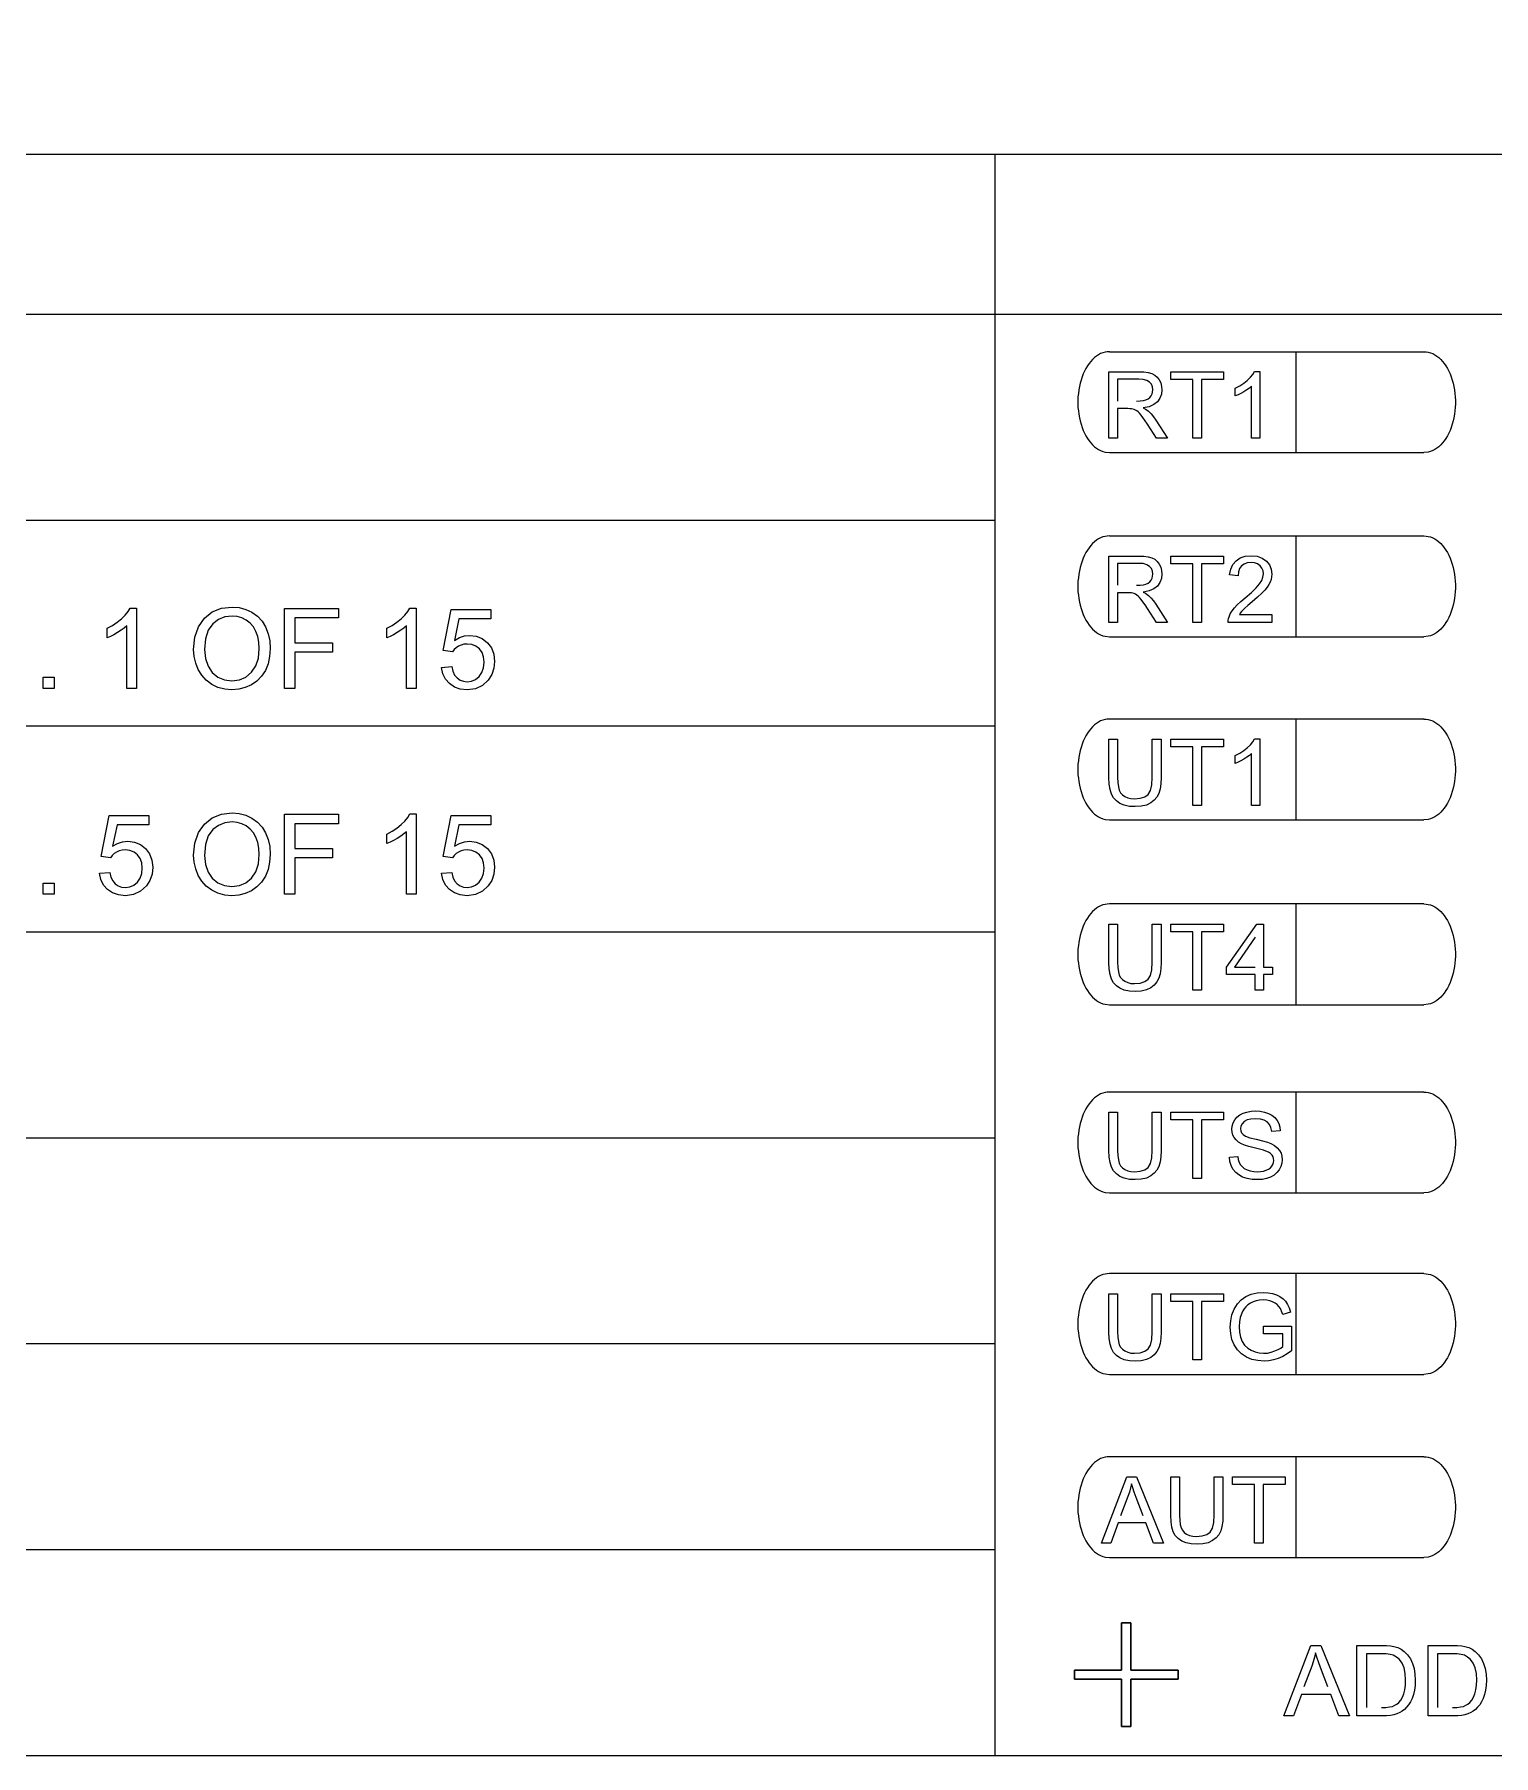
# Model space of a CAD drawing. Extents: x 0 to 17.2, y 0.1 to 11.3.
# Drawn here: x 2.207 to 3.34, y 0.225 to 1.561 of the extents above; entities that cross this region are included whole.
import ezdxf

# ---------------------------------------------------------------- set-up
doc = ezdxf.new("R2010")
doc.units = 0
doc.layers.add('BORDER', color=3, linetype='CONTINUOUS')
doc.layers.add('BORDERTEXT', color=7, linetype='CONTINUOUS')

msp = doc.modelspace()

# ---------------------------------------------------------------- linework, layer by layer
at = {"layer": 'BORDER'}
for points in [[(0.1692, 0.2247), (17.0808, 0.2247), (17.0808, 11.1675), (0.1692, 11.1675), (0.1692, 0.2247)], [(17.0808, 1.4682), (0.1692, 1.4682)], [(2.9528, 0.2247), (2.9528, 1.4682)], [(7.3815, 1.3438), (0.1692, 1.3438)], [(2.9528, 1.1839), (1.3994, 1.1839)], [(2.9528, 1.0241), (1.3994, 1.0241)], [(2.9528, 0.8642), (1.3994, 0.8642)], [(2.9528, 0.7043), (1.3994, 0.7043)], [(2.9528, 0.5444), (1.3994, 0.5444)], [(2.9528, 0.3845), (1.3994, 0.3845)]]:
    msp.add_lwpolyline(points, dxfattribs=at)
at = {"layer": 'BORDERTEXT'}
for points in [[(3.0416, 1.315), (3.0399, 1.3149), (3.0382, 1.3146), (3.0365, 1.3141), (3.0348, 1.3135), (3.0332, 1.3126), (3.0316, 1.3116), (3.0301, 1.3104), (3.0286, 1.309), (3.0272, 1.3075), (3.0258, 1.3058), (3.0246, 1.304), (3.0234, 1.302), (3.0223, 1.2999), (3.0213, 1.2977), (3.0204, 1.2954), (3.0196, 1.293), (3.0189, 1.2905), (3.0183, 1.2879), (3.0178, 1.2853), (3.0175, 1.2826), (3.0172, 1.2799), (3.0171, 1.2772), (3.0171, 1.2745), (3.0172, 1.2717), (3.0175, 1.269), (3.0178, 1.2664), (3.0183, 1.2637), (3.0189, 1.2612), (3.0196, 1.2587), (3.0204, 1.2562), (3.0213, 1.2539), (3.0223, 1.2517), (3.0234, 1.2496), (3.0246, 1.2477), (3.0258, 1.2458), (3.0272, 1.2441), (3.0286, 1.2426), (3.0301, 1.2412), (3.0316, 1.24), (3.0332, 1.239), (3.0348, 1.2382), (3.0365, 1.2375), (3.0382, 1.237), (3.0416, 1.2367)], [(3.0416, 1.315), (3.2859, 1.315)], [(3.1863, 1.315), (3.1863, 1.2367)], [(3.2859, 1.315), (3.2876, 1.3149), (3.2893, 1.3146), (3.291, 1.3141), (3.2927, 1.3135), (3.2943, 1.3126), (3.2959, 1.3116), (3.2974, 1.3104), (3.2989, 1.309), (3.3003, 1.3075), (3.3016, 1.3058), (3.3029, 1.304), (3.3041, 1.302), (3.3052, 1.2999), (3.3062, 1.2977), (3.3071, 1.2954), (3.3079, 1.293), (3.3086, 1.2905), (3.3092, 1.2879), (3.3096, 1.2853), (3.31, 1.2826), (3.3102, 1.2799), (3.3104, 1.2772), (3.3104, 1.2745), (3.3102, 1.2717), (3.31, 1.269), (3.3096, 1.2664), (3.3092, 1.2637), (3.3086, 1.2612), (3.3079, 1.2587), (3.3071, 1.2562), (3.3062, 1.2539), (3.3052, 1.2517), (3.3041, 1.2496), (3.3029, 1.2477), (3.3016, 1.2458), (3.3003, 1.2441), (3.2989, 1.2426), (3.2974, 1.2412), (3.2959, 1.24), (3.2943, 1.239), (3.2927, 1.2382), (3.291, 1.2375), (3.2893, 1.237), (3.2859, 1.2367)], [(3.0416, 1.2367), (3.2859, 1.2367)], [(3.0416, 1.1719), (3.0399, 1.1718), (3.0382, 1.1715), (3.0365, 1.1711), (3.0348, 1.1704), (3.0332, 1.1696), (3.0316, 1.1685), (3.0301, 1.1673), (3.0286, 1.166), (3.0272, 1.1644), (3.0258, 1.1627), (3.0246, 1.1609), (3.0234, 1.159), (3.0223, 1.1569), (3.0213, 1.1546), (3.0204, 1.1523), (3.0196, 1.1499), (3.0189, 1.1474), (3.0183, 1.1448), (3.0178, 1.1422), (3.0175, 1.1395), (3.0172, 1.1368), (3.0171, 1.1341), (3.0171, 1.1314), (3.0172, 1.1286), (3.0175, 1.1259), (3.0178, 1.1233), (3.0183, 1.1206), (3.0189, 1.1181), (3.0196, 1.1156), (3.0204, 1.1132), (3.0213, 1.1108), (3.0223, 1.1086), (3.0234, 1.1065), (3.0246, 1.1046), (3.0258, 1.1027), (3.0272, 1.1011), (3.0286, 1.0995), (3.0301, 1.0982), (3.0316, 1.097), (3.0332, 1.0959), (3.0348, 1.0951), (3.0365, 1.0944), (3.0382, 1.094), (3.0416, 1.0936)], [(3.0416, 1.1719), (3.2859, 1.1719)], [(3.1863, 1.1719), (3.1863, 1.0936)], [(3.2859, 1.1719), (3.2876, 1.1718), (3.2893, 1.1715), (3.291, 1.1711), (3.2927, 1.1704), (3.2943, 1.1696), (3.2959, 1.1685), (3.2974, 1.1673), (3.2989, 1.166), (3.3003, 1.1644), (3.3016, 1.1627), (3.3029, 1.1609), (3.3041, 1.159), (3.3052, 1.1569), (3.3062, 1.1546), (3.3071, 1.1523), (3.3079, 1.1499), (3.3086, 1.1474), (3.3092, 1.1448), (3.3096, 1.1422), (3.31, 1.1395), (3.3102, 1.1368), (3.3104, 1.1341), (3.3104, 1.1314), (3.3102, 1.1286), (3.31, 1.1259), (3.3096, 1.1233), (3.3092, 1.1206), (3.3086, 1.1181), (3.3079, 1.1156), (3.3071, 1.1132), (3.3062, 1.1108), (3.3052, 1.1086), (3.3041, 1.1065), (3.3029, 1.1046), (3.3016, 1.1027), (3.3003, 1.1011), (3.2989, 1.0995), (3.2974, 1.0982), (3.2959, 1.097), (3.2943, 1.0959), (3.2927, 1.0951), (3.291, 1.0944), (3.2893, 1.094), (3.2859, 1.0936)], [(2.2861, 1.0535), (2.2785, 1.0535), (2.2785, 1.1021), (2.2765, 1.1004), (2.2741, 1.0986), (2.2713, 1.0969), (2.2684, 1.0952), (2.2657, 1.0939), (2.2632, 1.0929), (2.2632, 1.1003), (2.2673, 1.1024), (2.2711, 1.1049), (2.2744, 1.1076), (2.2773, 1.1104), (2.2796, 1.1132), (2.2812, 1.1159), (2.2861, 1.1159), (2.2861, 1.0535)], [(2.3304, 1.0837), (2.3313, 1.0933), (2.3341, 1.1014), (2.3387, 1.108), (2.3448, 1.1129), (2.352, 1.1158), (2.3602, 1.1167), (2.3657, 1.1163), (2.3709, 1.1149), (2.3757, 1.1126), (2.3799, 1.1095), (2.3835, 1.1057), (2.3862, 1.1012), (2.3883, 1.096), (2.3895, 1.0905), (2.3899, 1.0845), (2.3894, 1.0784), (2.3882, 1.0727), (2.3861, 1.0675), (2.3832, 1.063), (2.3795, 1.0592), (2.3752, 1.0562), (2.3704, 1.0541), (2.3654, 1.0528), (2.3601, 1.0524), (2.3545, 1.0529), (2.3493, 1.0543), (2.3444, 1.0566), (2.3402, 1.0598), (2.3367, 1.0637), (2.334, 1.0682), (2.332, 1.0732), (2.3308, 1.0784), (2.3304, 1.0837)], [(2.3389, 1.0836), (2.3396, 1.0767), (2.3416, 1.0708), (2.3449, 1.0659), (2.3493, 1.0623), (2.3544, 1.0602), (2.3601, 1.0594), (2.3659, 1.0602), (2.371, 1.0623), (2.3754, 1.066), (2.3787, 1.0709), (2.3807, 1.0771), (2.3814, 1.0845), (2.3811, 1.0894), (2.3802, 1.0938), (2.3788, 1.0978), (2.3768, 1.1013), (2.3743, 1.1042), (2.3713, 1.1065), (2.3679, 1.1083), (2.3642, 1.1093), (2.3602, 1.1097), (2.3547, 1.109), (2.3497, 1.107), (2.3452, 1.1037), (2.3417, 1.0988), (2.3396, 1.0921), (2.3389, 1.0836)], [(2.4009, 1.0535), (2.4009, 1.1156), (2.4428, 1.1156), (2.4428, 1.1083), (2.4091, 1.1083), (2.4091, 1.089), (2.4383, 1.089), (2.4383, 1.0817), (2.4091, 1.0817), (2.4091, 1.0535), (2.4009, 1.0535)], [(2.5033, 1.0535), (2.4957, 1.0535), (2.4957, 1.1021), (2.4937, 1.1004), (2.4912, 1.0986), (2.4885, 1.0969), (2.4856, 1.0952), (2.4829, 1.0939), (2.4804, 1.0929), (2.4804, 1.1003), (2.4845, 1.1024), (2.4882, 1.1049), (2.4916, 1.1076), (2.4945, 1.1104), (2.4968, 1.1132), (2.4984, 1.1159), (2.5033, 1.1159), (2.5033, 1.0535)], [(2.5229, 1.0698), (2.5309, 1.0704), (2.5317, 1.0669), (2.5331, 1.0639), (2.535, 1.0616), (2.5373, 1.06), (2.5399, 1.059), (2.5428, 1.0587), (2.5463, 1.0591), (2.5494, 1.0605), (2.5522, 1.0628), (2.5543, 1.0659), (2.5556, 1.0696), (2.556, 1.0739), (2.5556, 1.0779), (2.5544, 1.0813), (2.5523, 1.0842), (2.5496, 1.0863), (2.5464, 1.0875), (2.5427, 1.0879), (2.5403, 1.0878), (2.5381, 1.0872), (2.5361, 1.0863), (2.5342, 1.085), (2.5327, 1.0836), (2.5314, 1.0819), (2.5242, 1.0829), (2.5303, 1.1148), (2.5612, 1.1148), (2.5612, 1.1075), (2.5364, 1.1075), (2.533, 1.0908), (2.5368, 1.093), (2.5407, 1.0943), (2.5448, 1.0947), (2.5499, 1.0941), (2.5545, 1.0922), (2.5585, 1.089), (2.5616, 1.0849), (2.5635, 1.0801), (2.5641, 1.0745), (2.5635, 1.0692), (2.5619, 1.0643), (2.5592, 1.06), (2.5547, 1.0558), (2.5493, 1.0532), (2.5428, 1.0524), (2.5375, 1.0529), (2.5329, 1.0545), (2.529, 1.0572), (2.5259, 1.0607), (2.5239, 1.0649), (2.5229, 1.0698)], [(3.0416, 1.0936), (3.2859, 1.0936)], [(2.2134, 1.0535), (2.2134, 1.0622), (2.2221, 1.0622), (2.2221, 1.0535), (2.2134, 1.0535)], [(3.0416, 1.0297), (3.0399, 1.0296), (3.0382, 1.0293), (3.0365, 1.0288), (3.0348, 1.0282), (3.0332, 1.0273), (3.0316, 1.0263), (3.0301, 1.0251), (3.0286, 1.0237), (3.0272, 1.0222), (3.0258, 1.0205), (3.0246, 1.0187), (3.0234, 1.0167), (3.0223, 1.0146), (3.0213, 1.0124), (3.0204, 1.0101), (3.0196, 1.0077), (3.0189, 1.0052), (3.0183, 1.0026), (3.0178, 1), (3.0175, 0.9973), (3.0172, 0.9946), (3.0171, 0.9919), (3.0171, 0.9892), (3.0172, 0.9864), (3.0175, 0.9837), (3.0178, 0.9811), (3.0183, 0.9784), (3.0189, 0.9759), (3.0196, 0.9734), (3.0204, 0.9709), (3.0213, 0.9686), (3.0223, 0.9664), (3.0234, 0.9643), (3.0246, 0.9624), (3.0258, 0.9605), (3.0272, 0.9588), (3.0286, 0.9573), (3.0301, 0.9559), (3.0316, 0.9547), (3.0332, 0.9537), (3.0348, 0.9529), (3.0365, 0.9522), (3.0382, 0.9517), (3.0416, 0.9514)], [(3.2859, 1.0297), (3.0416, 1.0297)], [(3.1863, 1.0297), (3.1863, 0.9514)], [(3.1863, 1.0297), (3.1863, 0.9514)], [(3.2859, 1.0297), (3.2876, 1.0296), (3.2893, 1.0293), (3.291, 1.0288), (3.2927, 1.0282), (3.2943, 1.0273), (3.2959, 1.0263), (3.2974, 1.0251), (3.2989, 1.0237), (3.3003, 1.0222), (3.3016, 1.0205), (3.3029, 1.0187), (3.3041, 1.0167), (3.3052, 1.0146), (3.3062, 1.0124), (3.3071, 1.0101), (3.3079, 1.0077), (3.3086, 1.0052), (3.3092, 1.0026), (3.3096, 1), (3.31, 0.9973), (3.3102, 0.9946), (3.3104, 0.9919), (3.3104, 0.9892), (3.3102, 0.9864), (3.31, 0.9837), (3.3096, 0.9811), (3.3092, 0.9784), (3.3086, 0.9759), (3.3079, 0.9734), (3.3071, 0.9709), (3.3062, 0.9686), (3.3052, 0.9664), (3.3041, 0.9643), (3.3029, 0.9624), (3.3016, 0.9605), (3.3003, 0.9588), (3.2989, 0.9573), (3.2974, 0.9559), (3.2959, 0.9547), (3.2943, 0.9537), (3.2927, 0.9529), (3.291, 0.9522), (3.2893, 0.9517), (3.2859, 0.9514)], [(2.2574, 0.9099), (2.2654, 0.9106), (2.2662, 0.907), (2.2676, 0.904), (2.2695, 0.9018), (2.2718, 0.9001), (2.2744, 0.8991), (2.2774, 0.8988), (2.2808, 0.8993), (2.2839, 0.9007), (2.2867, 0.903), (2.2888, 0.906), (2.2901, 0.9097), (2.2905, 0.914), (2.2901, 0.918), (2.2889, 0.9215), (2.2868, 0.9243), (2.2841, 0.9264), (2.2809, 0.9276), (2.2772, 0.9281), (2.2748, 0.9279), (2.2726, 0.9273), (2.2706, 0.9264), (2.2687, 0.9252), (2.2672, 0.9237), (2.2659, 0.922), (2.2587, 0.923), (2.2648, 0.9549), (2.2957, 0.9549), (2.2957, 0.9476), (2.2709, 0.9476), (2.2675, 0.9309), (2.2713, 0.9331), (2.2752, 0.9344), (2.2793, 0.9348), (2.2844, 0.9342), (2.289, 0.9323), (2.293, 0.9292), (2.2961, 0.9251), (2.298, 0.9202), (2.2986, 0.9147), (2.2981, 0.9093), (2.2964, 0.9044), (2.2937, 0.9001), (2.2892, 0.8959), (2.2838, 0.8934), (2.2774, 0.8925), (2.272, 0.8931), (2.2674, 0.8946), (2.2635, 0.8973), (2.2604, 0.9008), (2.2584, 0.905), (2.2574, 0.9099)], [(2.3304, 0.9239), (2.3313, 0.9334), (2.3341, 0.9415), (2.3387, 0.9481), (2.3448, 0.953), (2.352, 0.9559), (2.3602, 0.9569), (2.3657, 0.9564), (2.3709, 0.955), (2.3757, 0.9528), (2.3799, 0.9496), (2.3835, 0.9458), (2.3862, 0.9413), (2.3883, 0.9362), (2.3895, 0.9306), (2.3899, 0.9246), (2.3894, 0.9185), (2.3882, 0.9129), (2.3861, 0.9077), (2.3832, 0.9031), (2.3795, 0.8993), (2.3752, 0.8964), (2.3704, 0.8942), (2.3654, 0.893), (2.3601, 0.8925), (2.3545, 0.893), (2.3493, 0.8944), (2.3444, 0.8968), (2.3402, 0.8999), (2.3367, 0.9038), (2.334, 0.9083), (2.332, 0.9133), (2.3308, 0.9185), (2.3304, 0.9239)], [(2.3389, 0.9237), (2.3396, 0.9168), (2.3416, 0.9109), (2.3449, 0.906), (2.3493, 0.9024), (2.3544, 0.9003), (2.3601, 0.8996), (2.3659, 0.9003), (2.371, 0.9025), (2.3754, 0.9061), (2.3787, 0.9111), (2.3807, 0.9172), (2.3814, 0.9246), (2.3811, 0.9295), (2.3802, 0.9339), (2.3788, 0.9379), (2.3768, 0.9414), (2.3743, 0.9443), (2.3713, 0.9467), (2.3679, 0.9484), (2.3642, 0.9494), (2.3602, 0.9498), (2.3547, 0.9491), (2.3497, 0.9471), (2.3452, 0.9438), (2.3417, 0.9389), (2.3396, 0.9322), (2.3389, 0.9237)], [(2.4009, 0.8936), (2.4009, 0.9558), (2.4428, 0.9558), (2.4428, 0.9484), (2.4091, 0.9484), (2.4091, 0.9292), (2.4383, 0.9292), (2.4383, 0.9218), (2.4091, 0.9218), (2.4091, 0.8936), (2.4009, 0.8936)], [(2.5033, 0.8936), (2.4957, 0.8936), (2.4957, 0.9422), (2.4937, 0.9405), (2.4912, 0.9387), (2.4885, 0.937), (2.4856, 0.9354), (2.4829, 0.9341), (2.4804, 0.933), (2.4804, 0.9404), (2.4845, 0.9426), (2.4882, 0.945), (2.4916, 0.9477), (2.4945, 0.9505), (2.4968, 0.9533), (2.4984, 0.956), (2.5033, 0.956), (2.5033, 0.8936)], [(2.5229, 0.9099), (2.5309, 0.9106), (2.5317, 0.907), (2.5331, 0.904), (2.535, 0.9018), (2.5373, 0.9001), (2.5399, 0.8991), (2.5428, 0.8988), (2.5463, 0.8993), (2.5494, 0.9007), (2.5522, 0.903), (2.5543, 0.906), (2.5556, 0.9097), (2.556, 0.914), (2.5556, 0.918), (2.5544, 0.9215), (2.5523, 0.9243), (2.5496, 0.9264), (2.5464, 0.9276), (2.5427, 0.9281), (2.5403, 0.9279), (2.5381, 0.9273), (2.5361, 0.9264), (2.5342, 0.9252), (2.5327, 0.9237), (2.5314, 0.922), (2.5242, 0.923), (2.5303, 0.9549), (2.5612, 0.9549), (2.5612, 0.9476), (2.5364, 0.9476), (2.533, 0.9309), (2.5368, 0.9331), (2.5407, 0.9344), (2.5448, 0.9348), (2.5499, 0.9342), (2.5545, 0.9323), (2.5585, 0.9292), (2.5616, 0.9251), (2.5635, 0.9202), (2.5641, 0.9147), (2.5635, 0.9093), (2.5619, 0.9044), (2.5592, 0.9001), (2.5547, 0.8959), (2.5493, 0.8934), (2.5428, 0.8925), (2.5375, 0.8931), (2.5329, 0.8946), (2.529, 0.8973), (2.5259, 0.9008), (2.5239, 0.905), (2.5229, 0.9099)], [(3.0416, 0.9514), (3.2859, 0.9514)], [(2.2134, 0.8936), (2.2134, 0.9023), (2.2221, 0.9023), (2.2221, 0.8936), (2.2134, 0.8936)], [(3.0416, 0.8861), (3.0399, 0.886), (3.0382, 0.8857), (3.0365, 0.8853), (3.0348, 0.8846), (3.0332, 0.8838), (3.0316, 0.8827), (3.0301, 0.8815), (3.0286, 0.8802), (3.0272, 0.8786), (3.0258, 0.877), (3.0246, 0.8751), (3.0234, 0.8732), (3.0223, 0.8711), (3.0213, 0.8688), (3.0204, 0.8665), (3.0196, 0.8641), (3.0189, 0.8616), (3.0183, 0.859), (3.0178, 0.8564), (3.0175, 0.8537), (3.0172, 0.851), (3.0171, 0.8483), (3.0171, 0.8456), (3.0172, 0.8428), (3.0175, 0.8401), (3.0178, 0.8375), (3.0183, 0.8348), (3.0189, 0.8323), (3.0196, 0.8298), (3.0204, 0.8274), (3.0213, 0.825), (3.0223, 0.8228), (3.0234, 0.8207), (3.0246, 0.8188), (3.0258, 0.8169), (3.0272, 0.8153), (3.0286, 0.8137), (3.0301, 0.8124), (3.0316, 0.8112), (3.0332, 0.8101), (3.0348, 0.8093), (3.0365, 0.8086), (3.0382, 0.8082), (3.0416, 0.8078)], [(3.2859, 0.8861), (3.0416, 0.8861)], [(3.1863, 0.8861), (3.1863, 0.8078)], [(3.1863, 0.8861), (3.1863, 0.8078)], [(3.2859, 0.8861), (3.2876, 0.886), (3.2893, 0.8857), (3.291, 0.8853), (3.2927, 0.8846), (3.2943, 0.8838), (3.2959, 0.8827), (3.2974, 0.8815), (3.2989, 0.8802), (3.3003, 0.8786), (3.3016, 0.877), (3.3029, 0.8751), (3.3041, 0.8732), (3.3052, 0.8711), (3.3062, 0.8688), (3.3071, 0.8665), (3.3079, 0.8641), (3.3086, 0.8616), (3.3092, 0.859), (3.3096, 0.8564), (3.31, 0.8537), (3.3102, 0.851), (3.3104, 0.8483), (3.3104, 0.8456), (3.3102, 0.8428), (3.31, 0.8401), (3.3096, 0.8375), (3.3092, 0.8348), (3.3086, 0.8323), (3.3079, 0.8298), (3.3071, 0.8274), (3.3062, 0.825), (3.3052, 0.8228), (3.3041, 0.8207), (3.3029, 0.8188), (3.3016, 0.8169), (3.3003, 0.8153), (3.2989, 0.8137), (3.2974, 0.8124), (3.2959, 0.8112), (3.2943, 0.8101), (3.2927, 0.8093), (3.291, 0.8086), (3.2893, 0.8082), (3.2859, 0.8078)], [(3.0416, 0.8078), (3.2859, 0.8078)], [(3.0416, 0.74), (3.0399, 0.7399), (3.0382, 0.7396), (3.0365, 0.7391), (3.0348, 0.7385), (3.0332, 0.7376), (3.0316, 0.7366), (3.0301, 0.7354), (3.0286, 0.734), (3.0272, 0.7325), (3.0258, 0.7308), (3.0246, 0.729), (3.0234, 0.727), (3.0223, 0.7249), (3.0213, 0.7227), (3.0204, 0.7204), (3.0196, 0.718), (3.0189, 0.7155), (3.0183, 0.7129), (3.0178, 0.7103), (3.0175, 0.7076), (3.0172, 0.7049), (3.0171, 0.7022), (3.0171, 0.6994), (3.0172, 0.6967), (3.0175, 0.694), (3.0178, 0.6913), (3.0183, 0.6887), (3.0189, 0.6861), (3.0196, 0.6836), (3.0204, 0.6812), (3.0213, 0.6789), (3.0223, 0.6767), (3.0234, 0.6746), (3.0246, 0.6726), (3.0258, 0.6708), (3.0272, 0.6691), (3.0286, 0.6676), (3.0301, 0.6662), (3.0316, 0.665), (3.0332, 0.664), (3.0348, 0.6632), (3.0365, 0.6625), (3.0382, 0.662), (3.0416, 0.6616)], [(3.2859, 0.74), (3.0416, 0.74)], [(3.1863, 0.74), (3.1863, 0.6616)], [(3.1863, 0.74), (3.1863, 0.6616)], [(3.2859, 0.74), (3.2876, 0.7399), (3.2893, 0.7396), (3.291, 0.7391), (3.2927, 0.7385), (3.2943, 0.7376), (3.2959, 0.7366), (3.2974, 0.7354), (3.2989, 0.734), (3.3003, 0.7325), (3.3016, 0.7308), (3.3029, 0.729), (3.3041, 0.727), (3.3052, 0.7249), (3.3062, 0.7227), (3.3071, 0.7204), (3.3079, 0.718), (3.3086, 0.7155), (3.3092, 0.7129), (3.3096, 0.7103), (3.31, 0.7076), (3.3102, 0.7049), (3.3104, 0.7022), (3.3104, 0.6994), (3.3102, 0.6967), (3.31, 0.694), (3.3096, 0.6913), (3.3092, 0.6887), (3.3086, 0.6861), (3.3079, 0.6836), (3.3071, 0.6812), (3.3062, 0.6789), (3.3052, 0.6767), (3.3041, 0.6746), (3.3029, 0.6726), (3.3016, 0.6708), (3.3003, 0.6691), (3.2989, 0.6676), (3.2974, 0.6662), (3.2959, 0.665), (3.2943, 0.664), (3.2927, 0.6632), (3.291, 0.6625), (3.2893, 0.662), (3.2859, 0.6616)], [(3.0416, 0.6616), (3.2859, 0.6616)], [(3.0416, 0.599), (3.0399, 0.5989), (3.0382, 0.5986), (3.0365, 0.5982), (3.0348, 0.5975), (3.0332, 0.5967), (3.0316, 0.5956), (3.0301, 0.5944), (3.0286, 0.5931), (3.0272, 0.5915), (3.0258, 0.5899), (3.0246, 0.588), (3.0234, 0.5861), (3.0223, 0.584), (3.0213, 0.5818), (3.0204, 0.5794), (3.0196, 0.577), (3.0189, 0.5745), (3.0183, 0.572), (3.0178, 0.5693), (3.0175, 0.5667), (3.0172, 0.5639), (3.0171, 0.5612), (3.0171, 0.5585), (3.0172, 0.5558), (3.0175, 0.5531), (3.0178, 0.5504), (3.0183, 0.5477), (3.0189, 0.5452), (3.0196, 0.5427), (3.0204, 0.5403), (3.0213, 0.5379), (3.0223, 0.5357), (3.0234, 0.5336), (3.0246, 0.5317), (3.0258, 0.5298), (3.0272, 0.5282), (3.0286, 0.5266), (3.0301, 0.5253), (3.0316, 0.5241), (3.0332, 0.523), (3.0348, 0.5222), (3.0365, 0.5215), (3.0382, 0.5211), (3.0416, 0.5207)], [(3.2859, 0.599), (3.0416, 0.599)], [(3.1863, 0.599), (3.1863, 0.5207)], [(3.1863, 0.599), (3.1863, 0.5207)], [(3.2859, 0.599), (3.2876, 0.5989), (3.2893, 0.5986), (3.291, 0.5982), (3.2927, 0.5975), (3.2943, 0.5967), (3.2959, 0.5956), (3.2974, 0.5944), (3.2989, 0.5931), (3.3003, 0.5915), (3.3016, 0.5899), (3.3029, 0.588), (3.3041, 0.5861), (3.3052, 0.584), (3.3062, 0.5818), (3.3071, 0.5794), (3.3079, 0.577), (3.3086, 0.5745), (3.3092, 0.572), (3.3096, 0.5693), (3.31, 0.5667), (3.3102, 0.5639), (3.3104, 0.5612), (3.3104, 0.5585), (3.3102, 0.5558), (3.31, 0.5531), (3.3096, 0.5504), (3.3092, 0.5477), (3.3086, 0.5452), (3.3079, 0.5427), (3.3071, 0.5403), (3.3062, 0.5379), (3.3052, 0.5357), (3.3041, 0.5336), (3.3029, 0.5317), (3.3016, 0.5298), (3.3003, 0.5282), (3.2989, 0.5266), (3.2974, 0.5253), (3.2959, 0.5241), (3.2943, 0.523), (3.2927, 0.5222), (3.291, 0.5215), (3.2893, 0.5211), (3.2859, 0.5207)], [(3.0416, 0.5207), (3.2859, 0.5207)], [(3.0416, 0.4568), (3.0399, 0.4567), (3.0382, 0.4564), (3.0365, 0.4559), (3.0348, 0.4553), (3.0332, 0.4544), (3.0316, 0.4534), (3.0301, 0.4522), (3.0286, 0.4508), (3.0272, 0.4493), (3.0258, 0.4476), (3.0246, 0.4458), (3.0234, 0.4438), (3.0223, 0.4417), (3.0213, 0.4395), (3.0204, 0.4372), (3.0196, 0.4348), (3.0189, 0.4323), (3.0183, 0.4297), (3.0178, 0.4271), (3.0175, 0.4244), (3.0172, 0.4217), (3.0171, 0.419), (3.0171, 0.4163), (3.0172, 0.4135), (3.0175, 0.4108), (3.0178, 0.4081), (3.0183, 0.4055), (3.0189, 0.4029), (3.0196, 0.4005), (3.0204, 0.398), (3.0213, 0.3957), (3.0223, 0.3935), (3.0234, 0.3914), (3.0246, 0.3894), (3.0258, 0.3876), (3.0272, 0.3859), (3.0286, 0.3844), (3.0301, 0.383), (3.0316, 0.3818), (3.0332, 0.3808), (3.0348, 0.38), (3.0365, 0.3793), (3.0382, 0.3788), (3.0416, 0.3785)], [(3.2859, 0.4568), (3.0416, 0.4568)], [(3.1863, 0.4568), (3.1863, 0.3785)], [(3.1863, 0.4568), (3.1863, 0.3785)], [(3.2859, 0.4568), (3.2876, 0.4567), (3.2893, 0.4564), (3.291, 0.4559), (3.2927, 0.4553), (3.2943, 0.4544), (3.2959, 0.4534), (3.2974, 0.4522), (3.2989, 0.4508), (3.3003, 0.4493), (3.3016, 0.4476), (3.3029, 0.4458), (3.3041, 0.4438), (3.3052, 0.4417), (3.3062, 0.4395), (3.3071, 0.4372), (3.3079, 0.4348), (3.3086, 0.4323), (3.3092, 0.4297), (3.3096, 0.4271), (3.31, 0.4244), (3.3102, 0.4217), (3.3104, 0.419), (3.3104, 0.4163), (3.3102, 0.4135), (3.31, 0.4108), (3.3096, 0.4081), (3.3092, 0.4055), (3.3086, 0.4029), (3.3079, 0.4005), (3.3071, 0.398), (3.3062, 0.3957), (3.3052, 0.3935), (3.3041, 0.3914), (3.3029, 0.3894), (3.3016, 0.3876), (3.3003, 0.3859), (3.2989, 0.3844), (3.2974, 0.383), (3.2959, 0.3818), (3.2943, 0.3808), (3.2927, 0.38), (3.291, 0.3793), (3.2893, 0.3788), (3.2859, 0.3785)], [(3.0416, 0.3785), (3.2859, 0.3785)]]:
    msp.add_lwpolyline(points, dxfattribs=at)
at = {"layer": 'BORDERTEXT', "color": 7}
for points in [[(3.0412, 1.2479), (3.0412, 1.2994), (3.0641, 1.2994), (3.0641, 1.2994), (3.0683, 1.2993), (3.0718, 1.2988), (3.0746, 1.298), (3.0746, 1.298), (3.0768, 1.2969), (3.0787, 1.2952), (3.0803, 1.2931), (3.0803, 1.2931), (3.0815, 1.2907), (3.0822, 1.2881), (3.0824, 1.2854), (3.0824, 1.2854), (3.082, 1.2819), (3.0809, 1.2788), (3.0789, 1.2761), (3.0789, 1.2761), (3.0761, 1.2739), (3.0724, 1.2723), (3.0679, 1.2713), (3.0679, 1.2713), (3.0696, 1.2705), (3.0709, 1.2696), (3.072, 1.2687), (3.072, 1.2687), (3.074, 1.2668), (3.0759, 1.2645), (3.0777, 1.2619), (3.0867, 1.2479), (3.0781, 1.2479), (3.0712, 1.2586), (3.0712, 1.2586), (3.0694, 1.2614), (3.0677, 1.2638), (3.0663, 1.2657), (3.0663, 1.2657), (3.0651, 1.2672), (3.0639, 1.2683), (3.0629, 1.2691), (3.0629, 1.2691), (3.0618, 1.2697), (3.0608, 1.2702), (3.0597, 1.2705), (3.0597, 1.2705), (3.0588, 1.2706), (3.0575, 1.2707), (3.0559, 1.2708), (3.048, 1.2708), (3.048, 1.2479), (3.0412, 1.2479)], [(3.1063, 1.2479), (3.1063, 1.2933), (3.0893, 1.2933), (3.0893, 1.2994), (3.1301, 1.2994), (3.1301, 1.2933), (3.1131, 1.2933), (3.1131, 1.2479), (3.1063, 1.2479)], [(3.1584, 1.2479), (3.1521, 1.2479), (3.1521, 1.2882), (3.1521, 1.2882), (3.1504, 1.2867), (3.1484, 1.2853), (3.1461, 1.2838), (3.1461, 1.2838), (3.1437, 1.2825), (3.1415, 1.2814), (3.1394, 1.2806), (3.1394, 1.2867), (3.1394, 1.2867), (3.1428, 1.2885), (3.1459, 1.2905), (3.1487, 1.2927), (3.1487, 1.2927), (3.1511, 1.2951), (3.153, 1.2974), (3.1543, 1.2996), (3.1584, 1.2996), (3.1584, 1.2479)], [(3.0627, 1.2767), (3.0627, 1.2767), (3.0656, 1.2768), (3.068, 1.2771), (3.07, 1.2776), (3.07, 1.2776), (3.0716, 1.2784), (3.073, 1.2794), (3.074, 1.2807), (3.074, 1.2807), (3.0748, 1.2822), (3.0752, 1.2837), (3.0754, 1.2854), (3.0754, 1.2854), (3.0751, 1.2876), (3.0742, 1.2897), (3.0727, 1.2914), (3.0727, 1.2914), (3.0706, 1.2927), (3.0678, 1.2935), (3.0644, 1.2937), (3.048, 1.2937), (3.048, 1.2767)], [(3.0412, 1.1048), (3.0412, 1.1563), (3.0641, 1.1563), (3.0641, 1.1563), (3.0683, 1.1562), (3.0718, 1.1557), (3.0746, 1.1549), (3.0746, 1.1549), (3.0768, 1.1538), (3.0787, 1.1521), (3.0803, 1.15), (3.0803, 1.15), (3.0815, 1.1476), (3.0822, 1.145), (3.0824, 1.1423), (3.0824, 1.1423), (3.082, 1.1388), (3.0809, 1.1357), (3.0789, 1.133), (3.0789, 1.133), (3.0761, 1.1308), (3.0724, 1.1292), (3.0679, 1.1282), (3.0679, 1.1282), (3.0696, 1.1274), (3.0709, 1.1265), (3.072, 1.1257), (3.072, 1.1257), (3.074, 1.1237), (3.0759, 1.1214), (3.0777, 1.1188), (3.0867, 1.1048), (3.0781, 1.1048), (3.0712, 1.1155), (3.0712, 1.1155), (3.0694, 1.1183), (3.0677, 1.1207), (3.0663, 1.1226), (3.0663, 1.1226), (3.0651, 1.1241), (3.0639, 1.1252), (3.0629, 1.126), (3.0629, 1.126), (3.0618, 1.1266), (3.0608, 1.1271), (3.0597, 1.1274), (3.0597, 1.1274), (3.0588, 1.1276), (3.0575, 1.1276), (3.0559, 1.1277), (3.048, 1.1277), (3.048, 1.1048), (3.0412, 1.1048)], [(3.0627, 1.1336), (3.0627, 1.1336), (3.0656, 1.1337), (3.068, 1.134), (3.07, 1.1345), (3.07, 1.1345), (3.0716, 1.1353), (3.073, 1.1363), (3.074, 1.1376), (3.074, 1.1376), (3.0748, 1.1391), (3.0752, 1.1406), (3.0754, 1.1423), (3.0754, 1.1423), (3.0751, 1.1446), (3.0742, 1.1466), (3.0727, 1.1483), (3.0727, 1.1483), (3.0706, 1.1496), (3.0678, 1.1504), (3.0644, 1.1506), (3.048, 1.1506), (3.048, 1.1336)], [(3.1063, 1.1048), (3.1063, 1.1502), (3.0893, 1.1502), (3.0893, 1.1563), (3.1301, 1.1563), (3.1301, 1.1502), (3.1131, 1.1502), (3.1131, 1.1048), (3.1063, 1.1048)], [(3.1678, 1.1108), (3.1678, 1.1048), (3.1338, 1.1048), (3.1338, 1.1048), (3.1338, 1.1063), (3.1341, 1.1077), (3.1345, 1.1092), (3.1345, 1.1092), (3.1355, 1.1115), (3.1369, 1.1138), (3.1387, 1.116), (3.1387, 1.116), (3.1409, 1.1184), (3.1436, 1.121), (3.147, 1.1238), (3.147, 1.1238), (3.152, 1.1281), (3.1557, 1.1317), (3.1583, 1.1348), (3.1583, 1.1348), (3.16, 1.1374), (3.1609, 1.1399), (3.1613, 1.1424), (3.1613, 1.1424), (3.161, 1.1447), (3.1601, 1.1469), (3.1586, 1.1487), (3.1586, 1.1487), (3.1566, 1.1502), (3.1543, 1.151), (3.1516, 1.1513), (3.1516, 1.1513), (3.1487, 1.151), (3.1463, 1.1501), (3.1442, 1.1486), (3.1442, 1.1486), (3.1427, 1.1465), (3.1418, 1.144), (3.1415, 1.141), (3.135, 1.1416), (3.135, 1.1416), (3.1358, 1.1461), (3.1375, 1.1498), (3.14, 1.1527), (3.14, 1.1527), (3.1432, 1.1548), (3.1471, 1.1561), (3.1517, 1.1565), (3.1517, 1.1565), (3.1563, 1.1561), (3.1602, 1.1547), (3.1635, 1.1524), (3.1635, 1.1524), (3.1659, 1.1495), (3.1673, 1.1461), (3.1678, 1.1422), (3.1678, 1.1422), (3.1676, 1.1402), (3.1672, 1.1381), (3.1665, 1.1361), (3.1665, 1.1361), (3.1655, 1.1341), (3.1641, 1.132), (3.1623, 1.1298), (3.1623, 1.1298), (3.1599, 1.1274), (3.1567, 1.1243), (3.1525, 1.1208), (3.1525, 1.1208), (3.1492, 1.1179), (3.1468, 1.1158), (3.1452, 1.1143), (3.1452, 1.1143), (3.1442, 1.1131), (3.1433, 1.112), (3.1426, 1.1108), (3.1678, 1.1108)], [(3.0749, 1.0141), (3.0818, 1.0141), (3.0818, 0.9843), (3.0818, 0.9843), (3.0816, 0.9795), (3.081, 0.9754), (3.08, 0.972), (3.08, 0.972), (3.0785, 0.9691), (3.0764, 0.9666), (3.0737, 0.9645), (3.0737, 0.9645), (3.0703, 0.9629), (3.0663, 0.962), (3.0616, 0.9617), (3.0616, 0.9617), (3.0571, 0.9619), (3.0531, 0.9628), (3.0498, 0.9642), (3.0498, 0.9642), (3.047, 0.9661), (3.0448, 0.9685), (3.0432, 0.9714), (3.0432, 0.9714), (3.0421, 0.9749), (3.0414, 0.9792), (3.0412, 0.9843), (3.0412, 1.0141), (3.048, 1.0141), (3.048, 0.9844), (3.048, 0.9844), (3.0482, 0.9803), (3.0486, 0.977), (3.0493, 0.9745), (3.0493, 0.9745), (3.0503, 0.9725), (3.0517, 0.9709), (3.0536, 0.9696), (3.0536, 0.9696), (3.0558, 0.9686), (3.0582, 0.968), (3.061, 0.9678), (3.061, 0.9678), (3.0656, 0.9682), (3.0691, 0.9693), (3.0717, 0.9712), (3.0717, 0.9712), (3.0735, 0.9742), (3.0746, 0.9786), (3.0749, 0.9844), (3.0749, 1.0141)], [(3.1063, 0.9626), (3.1063, 1.008), (3.0893, 1.008), (3.0893, 1.0141), (3.1301, 1.0141), (3.1301, 1.008), (3.1131, 1.008), (3.1131, 0.9626), (3.1063, 0.9626)], [(3.1584, 0.9626), (3.1521, 0.9626), (3.1521, 1.0029), (3.1521, 1.0029), (3.1504, 1.0014), (3.1484, 1), (3.1461, 0.9985), (3.1461, 0.9985), (3.1437, 0.9972), (3.1415, 0.9961), (3.1394, 0.9953), (3.1394, 1.0014), (3.1394, 1.0014), (3.1428, 1.0032), (3.1459, 1.0052), (3.1487, 1.0074), (3.1487, 1.0074), (3.1511, 1.0098), (3.153, 1.0121), (3.1543, 1.0143), (3.1584, 1.0143), (3.1584, 0.9626)], [(3.0749, 0.8705), (3.0818, 0.8705), (3.0818, 0.8407), (3.0818, 0.8407), (3.0816, 0.8359), (3.081, 0.8318), (3.08, 0.8284), (3.08, 0.8284), (3.0785, 0.8255), (3.0764, 0.8231), (3.0737, 0.821), (3.0737, 0.821), (3.0703, 0.8194), (3.0663, 0.8184), (3.0616, 0.8181), (3.0616, 0.8181), (3.0571, 0.8184), (3.0531, 0.8192), (3.0498, 0.8206), (3.0498, 0.8206), (3.047, 0.8225), (3.0448, 0.8249), (3.0432, 0.8278), (3.0432, 0.8278), (3.0421, 0.8314), (3.0414, 0.8357), (3.0412, 0.8407), (3.0412, 0.8705), (3.048, 0.8705), (3.048, 0.8408), (3.048, 0.8408), (3.0482, 0.8367), (3.0486, 0.8334), (3.0493, 0.8309), (3.0493, 0.8309), (3.0503, 0.8289), (3.0517, 0.8273), (3.0536, 0.826), (3.0536, 0.826), (3.0558, 0.825), (3.0582, 0.8244), (3.061, 0.8242), (3.061, 0.8242), (3.0656, 0.8246), (3.0691, 0.8258), (3.0717, 0.8277), (3.0717, 0.8277), (3.0735, 0.8306), (3.0746, 0.835), (3.0749, 0.8408), (3.0749, 0.8705)], [(3.1063, 0.819), (3.1063, 0.8644), (3.0893, 0.8644), (3.0893, 0.8705), (3.1301, 0.8705), (3.1301, 0.8644), (3.1131, 0.8644), (3.1131, 0.819), (3.1063, 0.819)], [(3.1549, 0.819), (3.1549, 0.8313), (3.1325, 0.8313), (3.1325, 0.8371), (3.156, 0.8705), (3.1612, 0.8705), (3.1612, 0.8371), (3.1682, 0.8371), (3.1682, 0.8313), (3.1612, 0.8313), (3.1612, 0.819), (3.1549, 0.819)], [(3.1549, 0.8604), (3.1387, 0.8371), (3.1549, 0.8371)], [(3.0749, 0.7244), (3.0818, 0.7244), (3.0818, 0.6946), (3.0818, 0.6946), (3.0816, 0.6898), (3.081, 0.6857), (3.08, 0.6823), (3.08, 0.6823), (3.0785, 0.6794), (3.0764, 0.6769), (3.0737, 0.6748), (3.0737, 0.6748), (3.0703, 0.6732), (3.0663, 0.6723), (3.0616, 0.672), (3.0616, 0.672), (3.0571, 0.6722), (3.0531, 0.6731), (3.0498, 0.6745), (3.0498, 0.6745), (3.047, 0.6764), (3.0448, 0.6788), (3.0432, 0.6817), (3.0432, 0.6817), (3.0421, 0.6852), (3.0414, 0.6895), (3.0412, 0.6946), (3.0412, 0.7244), (3.048, 0.7244), (3.048, 0.6946), (3.048, 0.6946), (3.0482, 0.6906), (3.0486, 0.6873), (3.0493, 0.6847), (3.0493, 0.6847), (3.0503, 0.6828), (3.0517, 0.6811), (3.0536, 0.6798), (3.0536, 0.6798), (3.0558, 0.6789), (3.0582, 0.6783), (3.061, 0.6781), (3.061, 0.6781), (3.0656, 0.6785), (3.0691, 0.6796), (3.0717, 0.6815), (3.0717, 0.6815), (3.0735, 0.6845), (3.0746, 0.6889), (3.0749, 0.6946), (3.0749, 0.7244)], [(3.1063, 0.6728), (3.1063, 0.7183), (3.0893, 0.7183), (3.0893, 0.7244), (3.1301, 0.7244), (3.1301, 0.7183), (3.1131, 0.7183), (3.1131, 0.6728), (3.1063, 0.6728)], [(3.1348, 0.6894), (3.1413, 0.69), (3.1413, 0.69), (3.1417, 0.6875), (3.1424, 0.6854), (3.1434, 0.6836), (3.1434, 0.6836), (3.1447, 0.6821), (3.1464, 0.6807), (3.1486, 0.6796), (3.1486, 0.6796), (3.151, 0.6788), (3.1537, 0.6782), (3.1565, 0.6781), (3.1565, 0.6781), (3.159, 0.6782), (3.1613, 0.6786), (3.1634, 0.6792), (3.1634, 0.6792), (3.1652, 0.6801), (3.1667, 0.6812), (3.1678, 0.6824), (3.1678, 0.6824), (3.1686, 0.6838), (3.1691, 0.6853), (3.1693, 0.6868), (3.1693, 0.6868), (3.1691, 0.6884), (3.1687, 0.6898), (3.1679, 0.6911), (3.1679, 0.6911), (3.1667, 0.6922), (3.1652, 0.6932), (3.1632, 0.6941), (3.1632, 0.6941), (3.1613, 0.6948), (3.1582, 0.6956), (3.1541, 0.6966), (3.1541, 0.6966), (3.1498, 0.6977), (3.1465, 0.6988), (3.1441, 0.6999), (3.1441, 0.6999), (3.1418, 0.7012), (3.14, 0.7028), (3.1386, 0.7047), (3.1386, 0.7047), (3.1376, 0.7066), (3.137, 0.7088), (3.1368, 0.7111), (3.1368, 0.7111), (3.137, 0.7136), (3.1378, 0.7161), (3.139, 0.7184), (3.139, 0.7184), (3.1407, 0.7205), (3.1429, 0.7222), (3.1455, 0.7235), (3.1455, 0.7235), (3.1484, 0.7245), (3.1516, 0.7251), (3.1549, 0.7253), (3.1549, 0.7253), (3.1586, 0.7251), (3.162, 0.7245), (3.1651, 0.7234), (3.1651, 0.7234), (3.1677, 0.722), (3.17, 0.7202), (3.1718, 0.718), (3.1718, 0.718), (3.1731, 0.7155), (3.174, 0.7128), (3.1743, 0.7099), (3.1678, 0.7094), (3.1678, 0.7094), (3.1671, 0.7124), (3.166, 0.7148), (3.1642, 0.7168), (3.1642, 0.7168), (3.1619, 0.7182), (3.1589, 0.719), (3.1552, 0.7193), (3.1552, 0.7193), (3.1515, 0.719), (3.1485, 0.7183), (3.1462, 0.717), (3.1462, 0.717), (3.1446, 0.7154), (3.1437, 0.7136), (3.1434, 0.7115), (3.1434, 0.7115), (3.1436, 0.7098), (3.1443, 0.7083), (3.1454, 0.707), (3.1454, 0.707), (3.1474, 0.7058), (3.1508, 0.7045), (3.1557, 0.7033), (3.1557, 0.7033), (3.1606, 0.7021), (3.1644, 0.701), (3.1671, 0.7), (3.1671, 0.7), (3.1698, 0.6985), (3.172, 0.6967), (3.1737, 0.6947), (3.1737, 0.6947), (3.1749, 0.6925), (3.1756, 0.6901), (3.1759, 0.6874), (3.1759, 0.6874), (3.1756, 0.6847), (3.1748, 0.6821), (3.1735, 0.6796), (3.1735, 0.6796), (3.1717, 0.6774), (3.1695, 0.6755), (3.1667, 0.674), (3.1667, 0.674), (3.1637, 0.6729), (3.1604, 0.6722), (3.1568, 0.672), (3.1568, 0.672), (3.1524, 0.6722), (3.1485, 0.6729), (3.1451, 0.674), (3.1451, 0.674), (3.1421, 0.6756), (3.1397, 0.6776), (3.1376, 0.6801), (3.1376, 0.6801), (3.1361, 0.683), (3.1352, 0.6861), (3.1348, 0.6894)], [(3.0749, 0.5834), (3.0818, 0.5834), (3.0818, 0.5536), (3.0818, 0.5536), (3.0816, 0.5488), (3.081, 0.5447), (3.08, 0.5413), (3.08, 0.5413), (3.0785, 0.5384), (3.0764, 0.536), (3.0737, 0.5339), (3.0737, 0.5339), (3.0703, 0.5323), (3.0663, 0.5313), (3.0616, 0.531), (3.0616, 0.531), (3.0571, 0.5313), (3.0531, 0.5321), (3.0498, 0.5335), (3.0498, 0.5335), (3.047, 0.5354), (3.0448, 0.5378), (3.0432, 0.5407), (3.0432, 0.5407), (3.0421, 0.5443), (3.0414, 0.5486), (3.0412, 0.5536), (3.0412, 0.5834), (3.048, 0.5834), (3.048, 0.5537), (3.048, 0.5537), (3.0482, 0.5496), (3.0486, 0.5463), (3.0493, 0.5438), (3.0493, 0.5438), (3.0503, 0.5418), (3.0517, 0.5402), (3.0536, 0.5389), (3.0536, 0.5389), (3.0558, 0.5379), (3.0582, 0.5373), (3.061, 0.5372), (3.061, 0.5372), (3.0656, 0.5375), (3.0691, 0.5387), (3.0717, 0.5406), (3.0717, 0.5406), (3.0735, 0.5435), (3.0746, 0.5479), (3.0749, 0.5537), (3.0749, 0.5834)], [(3.1063, 0.5319), (3.1063, 0.5774), (3.0893, 0.5774), (3.0893, 0.5834), (3.1301, 0.5834), (3.1301, 0.5774), (3.1131, 0.5774), (3.1131, 0.5319), (3.1063, 0.5319)], [(3.1613, 0.5521), (3.1613, 0.5582), (3.1831, 0.5582), (3.1831, 0.539), (3.1831, 0.539), (3.1797, 0.5366), (3.1763, 0.5346), (3.1727, 0.533), (3.1727, 0.533), (3.1691, 0.5319), (3.1655, 0.5312), (3.1618, 0.531), (3.1618, 0.531), (3.1569, 0.5314), (3.1522, 0.5324), (3.148, 0.5342), (3.148, 0.5342), (3.1442, 0.5367), (3.141, 0.5399), (3.1386, 0.5437), (3.1386, 0.5437), (3.1368, 0.5479), (3.1358, 0.5525), (3.1354, 0.5574), (3.1354, 0.5574), (3.1358, 0.5623), (3.1368, 0.567), (3.1386, 0.5715), (3.1386, 0.5715), (3.141, 0.5754), (3.144, 0.5787), (3.1476, 0.5812), (3.1476, 0.5812), (3.1518, 0.5829), (3.1563, 0.584), (3.1612, 0.5843), (3.1612, 0.5843), (3.1648, 0.5841), (3.1682, 0.5835), (3.1713, 0.5825), (3.1713, 0.5825), (3.1741, 0.5811), (3.1765, 0.5795), (3.1784, 0.5775), (3.1784, 0.5775), (3.18, 0.5751), (3.1813, 0.5723), (3.1823, 0.569), (3.1762, 0.5673), (3.1762, 0.5673), (3.1753, 0.5698), (3.1744, 0.5718), (3.1733, 0.5735), (3.1733, 0.5735), (3.172, 0.5749), (3.1703, 0.5761), (3.1684, 0.5771), (3.1684, 0.5771), (3.1662, 0.5779), (3.1638, 0.5783), (3.1613, 0.5785), (3.1613, 0.5785), (3.1583, 0.5783), (3.1556, 0.5779), (3.1532, 0.5771), (3.1532, 0.5771), (3.1511, 0.576), (3.1492, 0.5748), (3.1477, 0.5733), (3.1477, 0.5733), (3.1464, 0.5717), (3.1453, 0.57), (3.1444, 0.5682), (3.1444, 0.5682), (3.1433, 0.5649), (3.1427, 0.5615), (3.1424, 0.5578), (3.1424, 0.5578), (3.1427, 0.5535), (3.1435, 0.5496), (3.1448, 0.5463), (3.1448, 0.5463), (3.1466, 0.5435), (3.149, 0.5412), (3.1517, 0.5394), (3.1517, 0.5394), (3.1548, 0.5382), (3.158, 0.5374), (3.1614, 0.5372), (3.1614, 0.5372), (3.1643, 0.5373), (3.1672, 0.5379), (3.17, 0.5389), (3.17, 0.5389), (3.1726, 0.54), (3.1748, 0.5412), (3.1764, 0.5425), (3.1764, 0.5521), (3.1613, 0.5521)], [(3.0354, 0.3896), (3.0552, 0.4412), (3.0626, 0.4412), (3.0837, 0.3896), (3.0759, 0.3896), (3.0699, 0.4053), (3.0483, 0.4053), (3.0427, 0.3896), (3.0354, 0.3896)], [(3.123, 0.4412), (3.1298, 0.4412), (3.1298, 0.4114), (3.1298, 0.4114), (3.1296, 0.4066), (3.129, 0.4025), (3.1281, 0.3991), (3.1281, 0.3991), (3.1266, 0.3962), (3.1245, 0.3937), (3.1217, 0.3916), (3.1217, 0.3916), (3.1183, 0.39), (3.1143, 0.3891), (3.1097, 0.3888), (3.1097, 0.3888), (3.1051, 0.389), (3.1012, 0.3899), (3.0978, 0.3913), (3.0978, 0.3913), (3.095, 0.3932), (3.0928, 0.3956), (3.0912, 0.3985), (3.0912, 0.3985), (3.0901, 0.402), (3.0895, 0.4063), (3.0893, 0.4114), (3.0893, 0.4412), (3.0961, 0.4412), (3.0961, 0.4115), (3.0961, 0.4115), (3.0962, 0.4074), (3.0966, 0.4041), (3.0973, 0.4016), (3.0973, 0.4016), (3.0984, 0.3996), (3.0998, 0.398), (3.1016, 0.3966), (3.1016, 0.3966), (3.1038, 0.3957), (3.1063, 0.3951), (3.1091, 0.3949), (3.1091, 0.3949), (3.1136, 0.3953), (3.1172, 0.3964), (3.1198, 0.3983), (3.1198, 0.3983), (3.1216, 0.4013), (3.1226, 0.4057), (3.123, 0.4115), (3.123, 0.4412)], [(3.1543, 0.3896), (3.1543, 0.4351), (3.1373, 0.4351), (3.1373, 0.4412), (3.1782, 0.4412), (3.1782, 0.4351), (3.1611, 0.4351), (3.1611, 0.3896), (3.1543, 0.3896)], [(3.0678, 0.4108), (3.0624, 0.4251), (3.0624, 0.4251), (3.0609, 0.4292), (3.0597, 0.4327), (3.0588, 0.4358), (3.0588, 0.4358), (3.058, 0.4325), (3.0571, 0.4292), (3.056, 0.4259), (3.0503, 0.4108)], [(3.0511, 0.2911), (3.0144, 0.2911), (3.0144, 0.284), (3.0511, 0.284), (3.0511, 0.2473), (3.0583, 0.2473), (3.0583, 0.284), (3.0949, 0.284), (3.0949, 0.2911), (3.0583, 0.2911), (3.0583, 0.3278), (3.0511, 0.3278), (3.0511, 0.2911)], [(3.0511, 0.2911), (3.0511, 0.3278), (3.0583, 0.3278), (3.0583, 0.2911)], [(3.177, 0.2555), (3.198, 0.3102), (3.2058, 0.3102), (3.2282, 0.2555), (3.2199, 0.2555), (3.2135, 0.2721), (3.1907, 0.2721), (3.1846, 0.2555), (3.177, 0.2555)], [(3.2339, 0.2555), (3.2339, 0.3102), (3.2528, 0.3102), (3.2528, 0.3102), (3.2567, 0.3101), (3.26, 0.3099), (3.2625, 0.3094), (3.2625, 0.3094), (3.2655, 0.3085), (3.2682, 0.3072), (3.2706, 0.3055), (3.2706, 0.3055), (3.2732, 0.3028), (3.2754, 0.2997), (3.277, 0.2961), (3.277, 0.2961), (3.2782, 0.2922), (3.2789, 0.2878), (3.2792, 0.2831), (3.2792, 0.2831), (3.279, 0.2791), (3.2785, 0.2755), (3.2777, 0.2721), (3.2777, 0.2721), (3.2767, 0.2691), (3.2754, 0.2664), (3.274, 0.2641), (3.274, 0.2641), (3.2724, 0.2622), (3.2708, 0.2605), (3.269, 0.2592), (3.269, 0.2592), (3.2671, 0.2581), (3.2649, 0.2571), (3.2625, 0.2564), (3.2625, 0.2564), (3.2598, 0.2559), (3.2569, 0.2556), (3.2537, 0.2555), (3.2339, 0.2555)], [(3.2891, 0.2555), (3.2891, 0.3102), (3.308, 0.3102), (3.308, 0.3102), (3.3119, 0.3101), (3.3152, 0.3099), (3.3177, 0.3094), (3.3177, 0.3094), (3.3207, 0.3085), (3.3234, 0.3072), (3.3258, 0.3055), (3.3258, 0.3055), (3.3284, 0.3028), (3.3306, 0.2997), (3.3322, 0.2961), (3.3322, 0.2961), (3.3334, 0.2922), (3.3341, 0.2878), (3.3344, 0.2831), (3.3344, 0.2831), (3.3342, 0.2791), (3.3337, 0.2755), (3.3329, 0.2721), (3.3329, 0.2721), (3.3319, 0.2691), (3.3306, 0.2664), (3.3292, 0.2641), (3.3292, 0.2641), (3.3276, 0.2622), (3.326, 0.2605), (3.3242, 0.2592), (3.3242, 0.2592), (3.3223, 0.2581), (3.3201, 0.2571), (3.3177, 0.2564), (3.3177, 0.2564), (3.315, 0.2559), (3.3121, 0.2556), (3.3089, 0.2555), (3.2891, 0.2555)], [(3.2113, 0.278), (3.2056, 0.2931), (3.2056, 0.2931), (3.204, 0.2974), (3.2027, 0.3012), (3.2017, 0.3045), (3.2017, 0.3045), (3.2009, 0.301), (3.1999, 0.2975), (3.1988, 0.294), (3.1927, 0.278)], [(3.2529, 0.2619), (3.2529, 0.2619), (3.2562, 0.2621), (3.2591, 0.2624), (3.2614, 0.2629), (3.2614, 0.2629), (3.2633, 0.2637), (3.2649, 0.2647), (3.2663, 0.2658), (3.2663, 0.2658), (3.2679, 0.2677), (3.2692, 0.27), (3.2703, 0.2727), (3.2703, 0.2727), (3.2711, 0.2758), (3.2716, 0.2793), (3.2717, 0.2833), (3.2717, 0.2833), (3.2714, 0.2885), (3.2705, 0.2929), (3.2689, 0.2964), (3.2689, 0.2964), (3.2669, 0.2992), (3.2646, 0.3012), (3.2621, 0.3026), (3.2621, 0.3026), (3.2597, 0.3032), (3.2566, 0.3036), (3.2527, 0.3037), (3.2412, 0.3037), (3.2412, 0.2619)], [(3.3081, 0.2619), (3.3081, 0.2619), (3.3114, 0.2621), (3.3142, 0.2624), (3.3166, 0.2629), (3.3166, 0.2629), (3.3185, 0.2637), (3.3201, 0.2647), (3.3215, 0.2658), (3.3215, 0.2658), (3.3231, 0.2677), (3.3244, 0.27), (3.3255, 0.2727), (3.3255, 0.2727), (3.3263, 0.2758), (3.3268, 0.2793), (3.3269, 0.2833), (3.3269, 0.2833), (3.3266, 0.2885), (3.3257, 0.2929), (3.3241, 0.2964), (3.3241, 0.2964), (3.3221, 0.2992), (3.3198, 0.3012), (3.3173, 0.3026), (3.3173, 0.3026), (3.3149, 0.3032), (3.3118, 0.3036), (3.3079, 0.3037), (3.2964, 0.3037), (3.2964, 0.2619)], [(3.0511, 0.284), (3.0144, 0.284), (3.0144, 0.2911), (3.0511, 0.2911)], [(3.0583, 0.284), (3.0583, 0.2473), (3.0511, 0.2473), (3.0511, 0.284)], [(3.0583, 0.2911), (3.0949, 0.2911), (3.0949, 0.284), (3.0583, 0.284)]]:
    msp.add_lwpolyline(points, dxfattribs=at)

doc.saveas('drawing.dxf')
